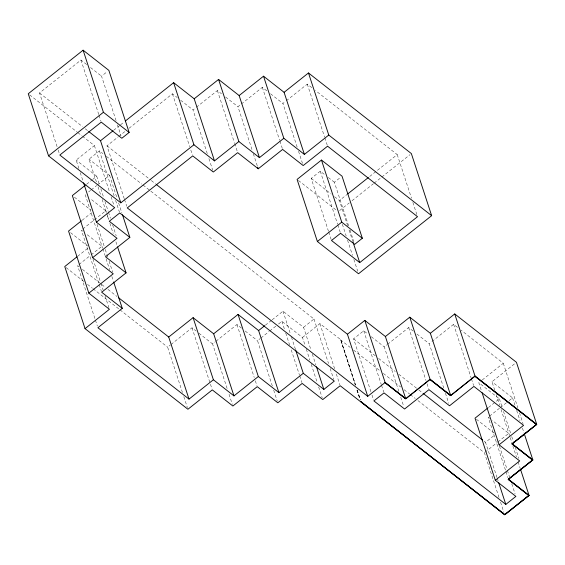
<?xml version="1.0" encoding="UTF-8"?>
<svg xmlns="http://www.w3.org/2000/svg" width="565" height="565" viewBox="0 0 565 565"><rect width="100%" height="100%" fill="white"/><g stroke="black" fill="none" stroke-linecap="round" stroke-linejoin="round"><path stroke-width="0.42" stroke-dasharray="2.83 2.12" d="M57.086 146.653L39.529 92.95L80.965 60.045L87.137 64.883M116.072 120.642L101.538 76.169L107.52 71.416M78.881 168.49L76.141 160.1L94.397 145.601L82.681 136.419M113.614 130.331L119.822 125.402M120.514 124.851L123.961 122.111M96.396 181.831L88.988 159.175L99.426 150.883L102.901 153.602M124.251 198.668L106.976 145.805L118 137.048M118.685 136.497L124.886 131.574M129.025 128.29L172.438 93.804L177.233 97.568M86.558 184.289L91.975 179.988M92.653 179.451L96.714 176.224L76.141 160.1M88.578 191.966L90.612 190.356M91.29 189.819L96.707 185.518M97.378 184.974L109.568 175.298L88.988 159.175M207.27 153.567L193.011 109.935L195.716 107.781M196.394 107.244L217.384 90.57L221.501 93.797M82.087 220.308L91.565 212.779M82.751 229.065L105.768 210.78L89.997 198.421M251.948 149.492L237.957 106.7L240.669 104.546M241.347 104.009L262.329 87.342L267.132 91.099M77.617 256.326L89.122 247.188M78.959 264.547L90.464 255.401M91.142 254.864L101.975 246.262L86.198 233.903M297.169 147.098L282.91 103.466L285.615 101.312M286.293 100.775L307.282 84.107L312.12 87.9M328.477 231.255L311.202 178.392L320.263 171.195L324.967 174.882M348.64 225.887L334.381 182.255L340.759 177.191M347.659 225.689L339.431 200.519L347.002 194.501M369.708 176.464L397.237 154.598L315.581 90.612M182.446 392.477L167.636 347.164L170.34 345.017M171.018 344.481L192.008 327.806L196.119 331.034M339.614 210.561L349.276 202.891M352.03 200.702L373.416 183.717M374.108 183.166L409.971 154.683M227.116 388.402L212.581 343.937L215.293 341.783M215.964 341.246L236.954 324.578L241.756 328.336M265.388 325.179L271.475 320.341M272.153 319.797L282.987 311.195L303.56 327.319L310.969 349.975M272.337 386.008L257.527 340.702L260.239 338.548M260.917 338.011L269.039 331.556M269.717 331.019L275.812 326.182M278.517 324.028L281.9 321.344L302.48 337.467L304.945 345.017M303.56 327.319L313.999 319.034L142.479 184.621M302.48 337.467L319.882 323.639L340.667 339.6L355.59 385.168M355.265 385.076L340.667 339.6L355.477 384.913M370.901 391.686L353.619 338.823L363.719 330.8L367.836 334.028M398.834 391.397L384.292 346.924L387.004 344.777M387.682 344.24L408.665 327.566L413.467 331.33M443.779 388.162L429.245 343.69L431.272 342.079M431.95 341.543L453.617 324.331L458.441 328.117M482.213 379.998L503.288 363.26L461.202 330.278M494.721 390.147L491.981 381.749L515.774 362.85M488.556 407.429L499.389 398.826L478.809 382.703L481.281 390.253M489.537 416.158L499.693 408.092M500.371 407.556L506.466 402.718M509.171 400.564L512.554 397.88L491.981 381.749M497.023 477.559L485.505 442.317L495.59 434.308M485.067 452.184L497.249 442.501M497.927 441.964L508.761 433.362L492.299 420.459M270.564 93.79L282.91 103.466M225.612 97.025L237.957 106.7M328.329 177.516L334.381 182.255M311.202 178.392L331.168 194.042M334.607 196.74L339.431 200.519M298.454 180.482L336.182 210.046M180.666 100.259L193.011 109.935M90.562 67.567L101.538 76.169M416.899 334.014L429.245 343.69M489.558 418.312L488.181 417.238L505.739 470.935M371.262 336.712L384.292 346.924M476.387 419.258L494.22 433.235M353.619 338.823L375.831 356.254M378.607 358.429L395.267 371.509M398.742 374.228L418.178 389.483M418.87 390.027L422.338 392.753M484.113 441.23L485.505 442.317M39.529 92.95L82.497 126.624M85.266 128.792L88.041 130.967M106.976 145.805L150.629 180.016M151.321 180.553L155.481 183.816M29.627 94.842L77.172 132.097M77.857 132.641L81.996 135.883M106.368 156.328L141.787 184.077M340.462 339.763L350.145 347.369M353.605 350.081L379.899 370.718M383.36 373.437L400.663 387.011M404.123 389.723L409.653 394.066M410.345 394.61L415.19 398.417M417.959 400.585L484.389 452.72L499.199 498.026M74.403 197.192L90.866 210.095M245.182 331.026L257.527 340.702M82.773 231.212L81.402 230.139L98.953 283.842M70.604 232.674L87.752 246.114M198.866 333.18L212.581 343.937M78.987 266.701L77.603 265.621L95.153 319.324M82.434 269.406L101.071 284.011M101.764 284.555L105.217 287.26M107.979 289.421L116.948 296.456M66.133 267.626L84.086 281.695M87.54 284.4L92.37 288.192M93.063 288.729L119.3 309.288M119.992 309.832L167.636 347.164M503.288 363.26L517.823 407.732M519.468 412.768L523.035 423.672M512.554 397.88L515.026 405.43M516.671 410.465L519.962 420.53M522.427 428.086L524.073 433.122M499.389 398.826L502.13 407.217M503.5 411.412L510.633 433.228M511.728 436.583L513.373 441.618M515.294 447.494L518.861 458.399M496.091 394.342L499.658 405.246M501.028 409.441L512.003 443.009M512.872 445.947L516.438 456.852M518.084 461.888L520.28 468.604M499.432 446.053L507.109 469.55M507.384 470.391L509.581 477.1M511.777 483.817L515.068 493.881M506.014 471.775L507.928 477.651M453.617 324.331L471.168 378.034M471.443 378.875L473.632 385.584M397.237 154.598L411.497 198.23M412.867 202.425L416.984 215.011M497.299 478.4L498.118 480.921M500.569 502.221L503.86 512.293M445.425 393.198L448.716 403.269M408.665 327.566L425.946 380.429M427.041 383.783L428.687 388.819M307.282 84.107L324.557 136.97M324.833 137.804L327.297 145.36M350.01 230.082L353.852 241.834M349.029 229.884L352.864 241.629M400.747 397.273L403.77 406.503M342.348 224.249L346.19 235.993M347.56 240.189L352.496 255.288M353.867 259.49L357.709 271.235M320.263 171.195L337.545 224.058M337.814 224.898L340.285 232.448M363.719 330.8L381.269 384.504M381.545 385.344L383.741 392.054M328.752 232.095L331.217 239.652M298.539 151.293L302.656 163.878M371.996 395.041L373.642 400.077M262.329 87.342L279.611 140.205M279.887 141.038L282.352 148.595M357.122 389.949L360.413 400.013M357.221 390.14L360.477 400.084M356.911 390.111L359.933 399.342M319.882 323.639L334.692 368.952M336.337 373.988L339.904 384.892M313.999 319.034L328.533 363.5M330.179 368.535L333.746 379.447M253.318 153.687L257.428 166.272M312.339 354.17L315.906 365.082M306.315 349.212L309.881 360.124M311.251 364.319L317.29 382.773M318.66 386.969L322.227 397.88M217.384 90.57L234.39 142.599M234.659 143.432L237.406 151.83M282.987 311.195L290.12 333.011M291.491 337.206L295.326 348.958M281.9 321.344L284.372 328.894M285.742 333.089L289.584 344.834M291.229 349.869L299.457 375.04M299.725 375.88L301.922 382.597M208.916 158.596L212.758 170.347M273.714 390.203L277.274 401.115M172.438 93.804L189.713 146.667M190.808 150.029L192.453 155.064M236.954 324.578L254.229 377.441M255.331 380.796L256.976 385.831M229.037 394.278L232.328 404.349M192.008 327.806L212.023 389.066M117.449 124.837L121.009 135.741M80.965 60.045L98.79 114.582M99.066 115.422L100.987 121.298M124.526 199.502L126.722 206.218M183.816 396.672L187.382 407.584M109.568 175.298L117.245 198.795M118.615 202.99L121.906 213.054M99.426 150.883L114.236 196.196M115.606 200.391L119.448 212.136M94.397 145.601L109.751 192.587M111.121 196.782L113.869 205.173M96.714 176.224L99.461 184.614M100.831 188.809L103.572 197.199M104.942 201.394L108.233 211.465M108.508 212.306L110.429 218.175M112.626 224.891L116.185 235.796M98.042 186.867L100.782 195.257M102.152 199.452L106.545 212.878M106.813 213.711L108.734 219.587M105.768 210.78L106.319 212.461M107.414 215.816L108.791 220.011M109.885 223.366L113.177 233.437M115.917 241.827L117.287 246.022M80.251 172.685L82.999 181.075M97.032 224.291L104.165 246.107M105.26 249.462L106.637 253.657M106.905 254.497L107.731 257.019M109.102 261.214L112.668 272.118M85.195 194.657L102.526 247.943M102.795 248.777L105.217 255.91M106.086 258.848L109.652 269.759M111.849 276.469L113.494 281.504M58.181 150.015L59.551 154.21M92.964 258.932L100.641 282.429M100.916 283.27L103.113 289.979M105.034 295.855L108.868 307.6M99.228 284.682L101.418 291.392M95.429 320.164L97.35 326.033"/><path stroke-width="0.85" d="M125.345 121.016L173.625 82.667L193.922 144.76L120.804 202.835L59.826 155.043L101.255 122.139L121.835 138.263L129.145 132.45L108.854 70.364L83.112 50.186L28.25 93.762L48.548 155.855L114.688 207.694L96.431 222.193L117.012 238.317L92.639 257.675L113.219 273.799L88.846 293.157L109.419 309.281L85.047 328.639L187.926 409.258L212.299 389.899L232.879 406.023L257.252 386.665L277.825 402.789L302.197 383.43L322.77 399.561L340.179 385.733L504.715 514.51M48.548 155.855L103.409 112.28L83.112 50.186M120.804 202.835L100.514 140.742L112.929 130.875M85.209 185.362L72.341 195.582L92.639 257.675M218.577 79.432L238.868 141.525L214.495 160.884L194.205 98.79L218.577 79.432L239.15 95.556L259.448 157.649L283.821 138.291L263.523 76.197L239.15 95.556M81.409 220.844L68.549 231.064L88.846 293.157M76.939 256.863L64.756 266.546L85.047 328.639M308.469 72.963L328.766 135.056L304.394 154.415L284.096 92.321L308.469 72.963L411.355 153.581L431.646 215.675L358.535 273.75L317.382 241.502L297.084 179.409L321.457 160.05L342.03 176.174L362.327 238.268L354.672 244.348L340.561 233.288L331.493 240.485L359.721 262.612L417.535 216.692L327.573 146.201L303.2 165.559L282.627 149.428L258.254 168.787L237.681 152.663L213.309 172.021L192.729 155.898L127.266 207.899L367.723 396.326L385.125 382.498L364.828 320.404L347.426 334.233L367.723 396.326M122.457 214.735L129.858 237.392L105.493 256.75L126.066 272.874L101.693 292.232L122.273 308.356L97.9 327.714L189.014 399.116L213.386 379.758L193.089 317.664L168.716 337.023L189.014 399.116M347.687 193.957L368.331 177.558M317.382 241.502L341.754 222.144L321.457 160.05M238.042 314.43L258.332 376.523L233.959 395.881L213.669 333.788L238.042 314.43L258.615 330.553L278.912 392.647L303.285 373.288L295.601 349.791M258.615 330.553L264.71 325.715M385.125 382.498L405.698 398.622L385.408 336.528L409.78 317.17L430.353 333.301L450.651 395.387L430.071 379.263L409.78 317.17M303.285 373.288L323.858 389.412L334.296 381.121L119.724 212.977L109.285 221.268L129.858 237.392M430.353 333.301L454.726 313.942L516.452 362.313L536.75 424.407L512.271 443.843L532.852 459.966L508.479 479.325L529.059 495.456L504.686 514.814L361.021 401.743M361.077 401.786L504.707 514.609L528.798 495.47L508.097 479.353L532.597 459.988M430.071 379.263L405.691 398.728L385.111 382.604M430.05 379.468L405.67 398.925L385.104 382.703M450.637 395.493L475.024 376.029L454.726 313.942M487.877 407.965L475.017 418.185L495.314 480.278L515.887 496.402L505.802 504.411L373.917 400.917L384.016 392.894L404.589 409.018L428.962 389.659L449.535 405.783L473.908 386.425L523.586 425.353L499.107 444.796L519.687 460.92L495.314 480.278M512.144 443.857L536.623 424.414M504.693 514.708L528.925 495.463L508.352 479.339L532.724 459.981L512.017 443.864M263.523 76.197L284.096 92.321M328.766 135.056L431.646 215.675M283.821 138.291L304.394 154.415M173.625 82.667L194.205 98.79M238.868 141.525L259.448 157.649M341.754 222.144L362.327 238.268M193.922 144.76L214.495 160.884M475.024 376.029L536.75 424.407M474.988 376.332L536.369 424.435M103.409 112.28L129.145 132.45M364.828 320.404L385.408 336.528M430.064 379.369L450.63 395.592M430.043 379.567L450.616 395.691L475.003 376.234L536.496 424.421L511.89 443.871L532.47 459.995M423.037 393.297L482.729 440.142M88.733 131.511L100.514 140.742M156.173 184.36L347.426 334.233M193.089 317.664L213.669 333.788M258.332 376.523L278.912 392.647M118.332 297.536L168.716 337.023M213.386 379.758L233.959 395.881M524.348 433.955L532.852 459.966M520.556 469.437L529.059 495.456M482.1 392.767L499.107 444.796M498.669 482.595L505.802 504.411M353.139 242.47L359.721 262.612M257.704 167.113L258.254 168.787M316.457 366.756L323.858 389.412M117.562 246.863L126.066 272.874M83.542 182.756L96.431 222.193M113.77 282.345L122.273 308.356"/></g></svg>
